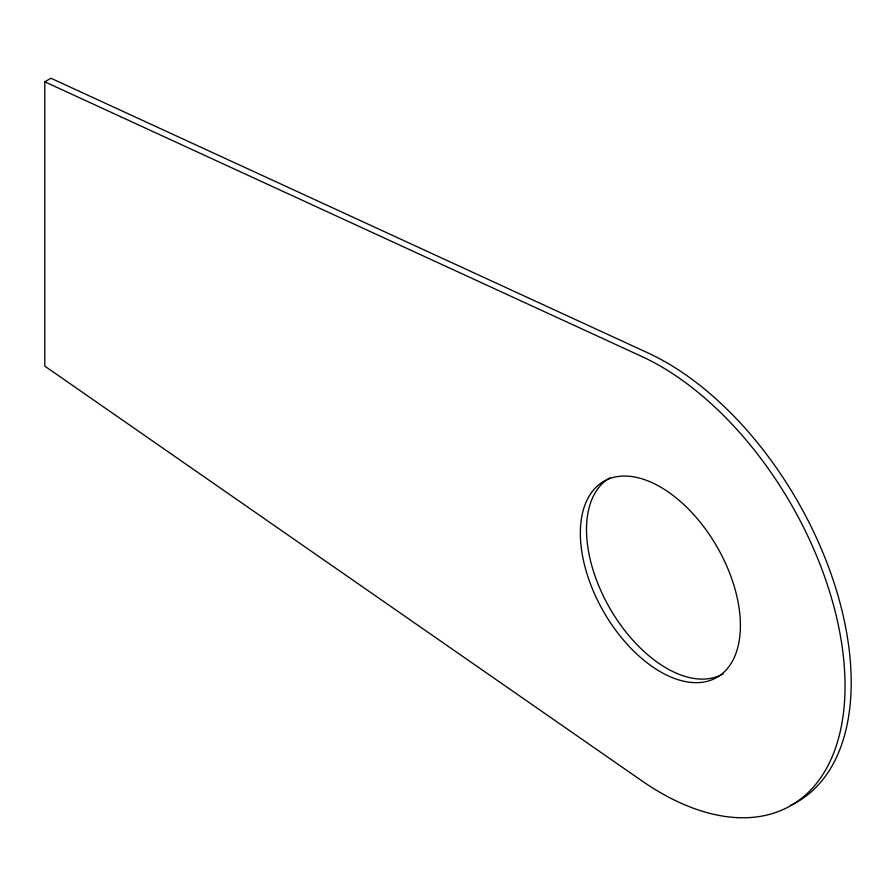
<?xml version="1.0" encoding="UTF-8"?>
<svg xmlns="http://www.w3.org/2000/svg" width="896" height="896" viewBox="0 0 896 896"><rect width="100%" height="100%" fill="white"/><g stroke="black" fill="none" stroke-linecap="round" stroke-linejoin="round"><path stroke-width="1.34" d="M44.8 81.805L641.715 356.44A261.162 150.786 60 0 1 845.04 685.978A261.162 150.786 60 0 1 641.715 780.741L44.8 366.128L44.8 81.805L50.96 78.243L647.875 352.878A261.162 150.786 60 0 1 835.296 586.678A261.162 150.786 60 0 1 790.339 805.504M723.117 673.814A113.176 65.341 60 0 1 609.941 608.474A113.176 65.341 60 0 1 609.941 477.792M581.347 548.307A113.176 65.341 60 0 0 710.808 680.221A113.176 65.341 60 0 0 688.957 509.555A113.176 65.341 60 0 0 581.347 548.307"/></g></svg>
